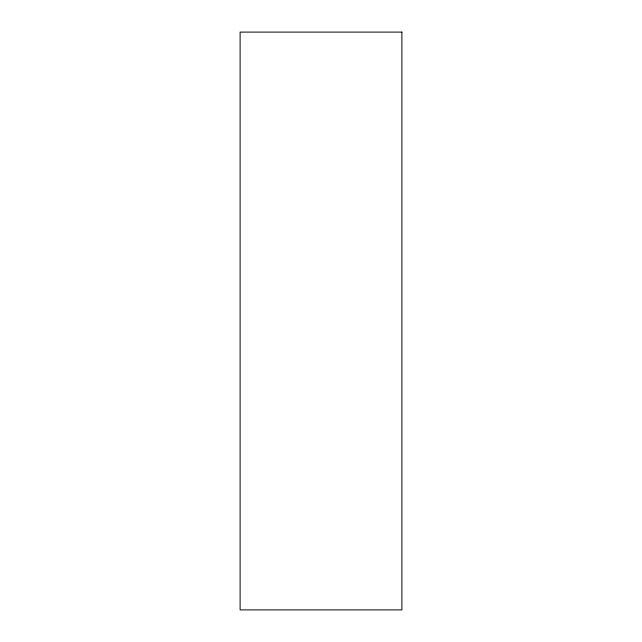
<?xml version="1.0" encoding="UTF-8"?>
<svg xmlns="http://www.w3.org/2000/svg" width="642" height="642" viewBox="0 0 642 642"><rect width="100%" height="100%" fill="white"/><g stroke="black" fill="none" stroke-linecap="round" stroke-linejoin="round"><path stroke-width="0.96" d="M401.892 32.1L240.108 32.1L240.108 609.9L401.892 609.9L401.892 32.1"/></g></svg>
